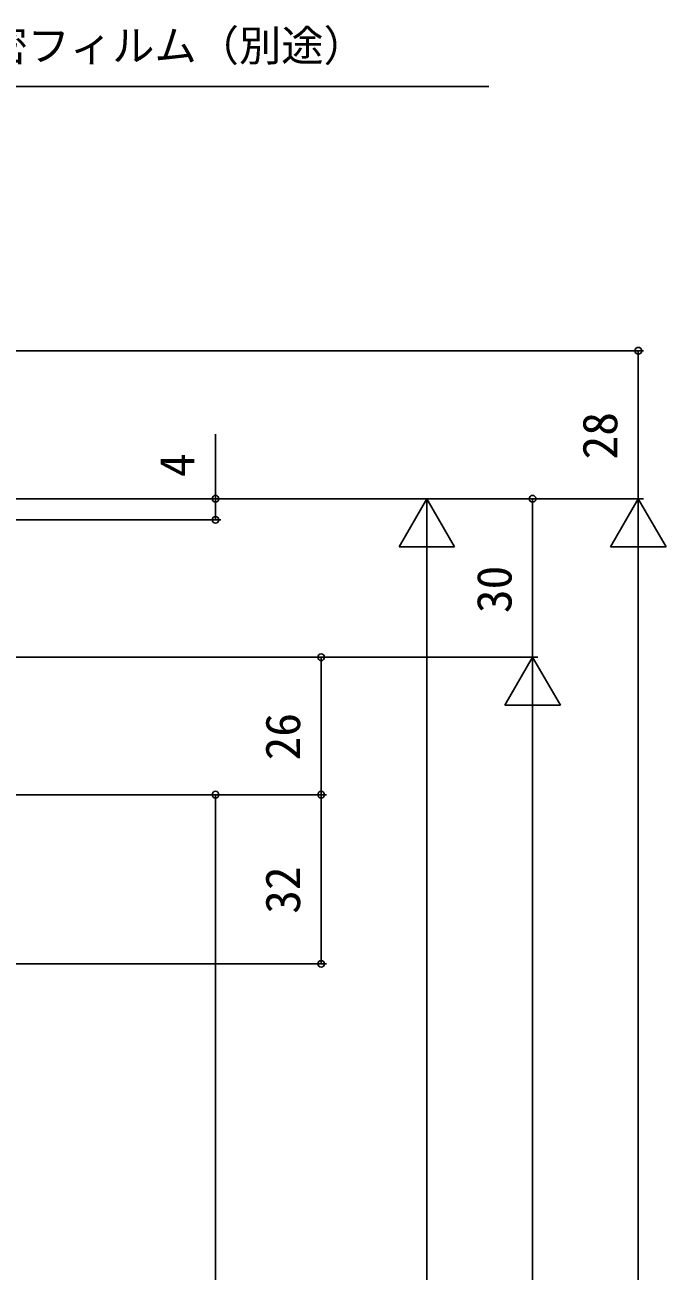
# Model space of a CAD drawing. Units: millimetres, scale not verified. Extents: x -525 to 525, y -783 to 778.
# Drawn here: x -115 to 6.2, y 342 to 577.8 of the extents above; entities that cross this region are included whole.
import ezdxf
from ezdxf.enums import TextEntityAlignment as Align

# ---------------------------------------------------------------- set-up
doc = ezdxf.new("R2010")
doc.units = ezdxf.units.MM
doc.header["$LTSCALE"] = 4
doc.layers.add('0-7_YKK_D', color=6, linetype='Continuous')
doc.styles.add('ＭＳ ゴシック', font='')
doc.styles.get('ＭＳ ゴシック').set_extended_font_data('MS Gothic')

msp = doc.modelspace()

# ---------------------------------------------------------------- linework, layer by layer
at = {"layer": '0-7_YKK_D'}
for p, q in [((-287, 516.139), (2, 516.139)), ((1, 488.139), (1, 516.139)), ((-222.5, 488.139), (-78, 488.139)), ((-222.5, 488.139), (-38, 488.139)), ((-222, 488.139), (2, 488.139)), ((-222, 488.139), (2, 488.139)), ((-222, 488.139), (-18, 488.139)), ((-39, 488.139), (-44.25, 479.046)), ((-39, 488.139), (-33.75, 479.046)), ((-39, 488.139), (-39, 469.953)), ((-19, 458.139), (-19, 488.139)), ((1, 488.139), (-4.25, 479.046)), ((1, 488.139), (6.25, 479.046)), ((1, 488.139), (1, 469.953)), ((-222.5, 484.139), (-78, 484.139)), ((-44.25, 479.046), (-33.75, 479.046)), ((-4.25, 479.046), (6.25, 479.046)), ((-39, 477.639), (-39, 164.843)), ((1, 477.639), (1, 60.842)), ((-236.128, 458.139), (-18, 458.139)), ((-236.128, 458.139), (-18, 458.139)), ((-236.128, 458.139), (-58, 458.139)), ((-59, 458.139), (-59, 432.139)), ((-19, 458.139), (-24.25, 449.046)), ((-19, 458.139), (-13.75, 449.046)), ((-19, 458.139), (-19, 439.953)), ((-24.25, 449.046), (-13.75, 449.046)), ((-19, 447.639), (-19, 100.842)), ((-237.5, 432.139), (-58, 432.139)), ((-237.5, 432.139), (-58, 432.139)), ((-237.5, 432.139), (-78, 432.139)), ((-79, 432.139), (-79, 251.843)), ((-59, 432.139), (-59, 400.139)), ((-268.5, 400.139), (-58, 400.139))]:
    msp.add_line(p, q, dxfattribs=at)
for points in [[(-168.501, 533.236), (-167.226, 535.444), (-149.504, 566.139), (-27.273, 566.139)], [(-79, 484.139), (-79, 488.139), (-79, 500.365)]]:
    msp.add_lwpolyline(points, dxfattribs=at)
for centre in [(1, 516.139), (-79, 488.139), (-19, 488.139), (-79, 484.139), (-59, 458.139), (-79, 432.139), (-59, 432.139), (-59, 432.139), (-59, 400.139)]:
    msp.add_circle(centre, 0.637, dxfattribs=at)

# ---------------------------------------------------------------- texts
at = {"layer": '0-7_YKK_D', "style": 'ＭＳ ゴシック'}
msp.add_text('防湿気密フィルム（別途）', height=5.865, dxfattribs=at).set_placement((-146.545, 569.185), align=Align.BOTTOM_LEFT)
for s, p in [('28', (-1, 495.568)), ('4', (-81, 492.229)), ('30', (-21, 466.491)), ('26', (-61, 438.619)), ('32', (-61, 409.594))]:
    msp.add_text(s, height=6.598, rotation=90, dxfattribs=at).set_placement(p, align=Align.BOTTOM_LEFT)

doc.saveas('drawing.dxf')
